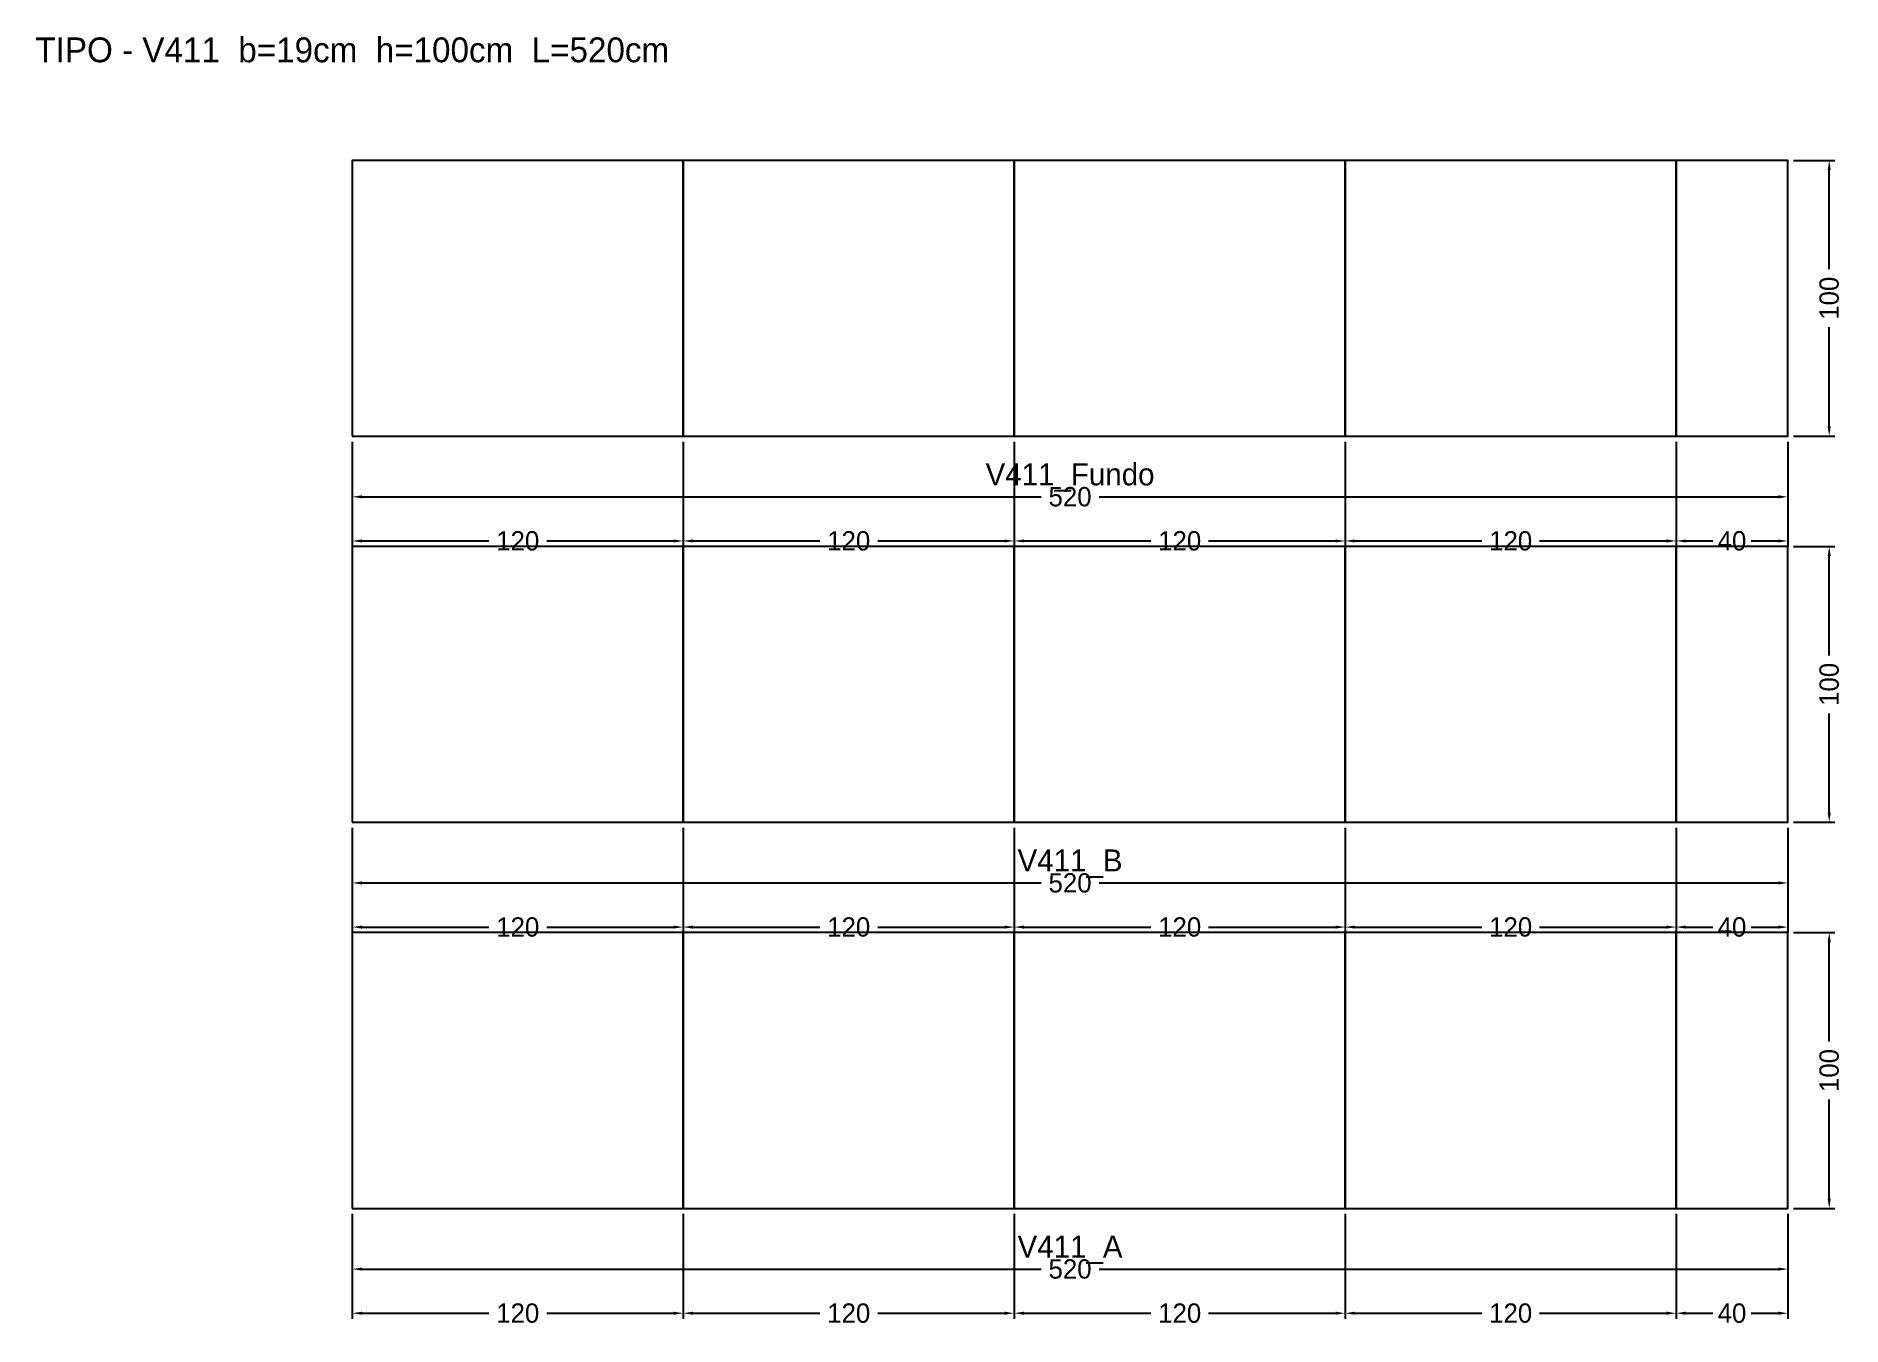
# Model space of a CAD drawing. Header units: metres. Extents: x -115 to 540, y -43 to 425.
import ezdxf

# ---------------------------------------------------------------- set-up
doc = ezdxf.new("R2010")
doc.units = ezdxf.units.M
for name, color, linetype in [('COTA', 3, 'Continuous'), ('NOMENCLATURA', 2, 'Continuous'), ('Paineis', 7, 'Continuous'), ('Texto Secao', 2, 'Continuous')]:
    doc.layers.add(name, color=color, linetype=linetype)
doc.dimstyles.new('COTA_VIG', dxfattribs={"dimtxt": 7, "dimasz": 3.5, "dimexe": 2, "dimexo": 2, "dimgap": 1.5, "dimtad": 1, "dimdec": 1, "dimcen": 2.5, "dimclrd": 3, "dimclre": 3, "dimclrt": 3, "dimazin": 3, "dimtfac": 1, "dimtmove": 0, "dimatfit": 3})

# ---------------------------------------------------------------- blocks, each defined once
blk = doc.blocks.new('_CLOSEDFILLED')
at = {"color": 0, "linetype": 'BYBLOCK'}
blk.add_solid([(-1, 0.16), (0, 0), (-1, -0.16)], dxfattribs=at)
blk = doc.blocks.new('*D1')
at = {"color": 3}
for p, q in [((0, -2), (0, -24)), ((520.5, -2), (520.5, -24)), ((3.5, -22), (249.75, -22)), ((270.75, -22), (517, -22))]:
    blk.add_line(p, q, dxfattribs=at)
at = {"layer": 'Defpoints'}
for p in [(0, 0), (520.5, 0), (0, -22)]:
    blk.add_point(p, dxfattribs=at)
at = {"layer": 'COTA', "color": 3, "xscale": 3.5, "yscale": 3.5, "rotation": 180}
blk.add_blockref('_CLOSEDFILLED', (0, -22), dxfattribs=at)
at = {"layer": 'COTA', "color": 3, "xscale": 3.5, "yscale": 3.5}
blk.add_blockref('_CLOSEDFILLED', (520.5, -22), dxfattribs=at)
at = {"layer": 'COTA', "color": 3, "insert": (260.25, -22), "char_height": 7, "attachment_point": 5}
blk.add_mtext('520', dxfattribs=at)
blk = doc.blocks.new('*D2')
at = {"color": 3}
for p, q in [((0, -2), (0, -40)), ((120, -2), (120, -40)), ((3.5, -38), (49.5, -38)), ((70.5, -38), (116.5, -38))]:
    blk.add_line(p, q, dxfattribs=at)
at = {"layer": 'Defpoints'}
for p in [(0, 0), (120, 0), (0, -38)]:
    blk.add_point(p, dxfattribs=at)
at = {"layer": 'COTA', "color": 3, "xscale": 3.5, "yscale": 3.5, "rotation": 180}
blk.add_blockref('_CLOSEDFILLED', (0, -38), dxfattribs=at)
at = {"layer": 'COTA', "color": 3, "xscale": 3.5, "yscale": 3.5}
blk.add_blockref('_CLOSEDFILLED', (120, -38), dxfattribs=at)
at = {"layer": 'COTA', "color": 3, "insert": (60, -38), "char_height": 7, "attachment_point": 5}
blk.add_mtext('120', dxfattribs=at)
blk = doc.blocks.new('*D3')
at = {"color": 3}
for p, q in [((120, -2), (120, -40)), ((240, -2), (240, -40)), ((123.5, -38), (169.5, -38)), ((190.5, -38), (236.5, -38))]:
    blk.add_line(p, q, dxfattribs=at)
at = {"layer": 'Defpoints'}
for p in [(120, 0), (240, 0), (120, -38)]:
    blk.add_point(p, dxfattribs=at)
at = {"layer": 'COTA', "color": 3, "xscale": 3.5, "yscale": 3.5, "rotation": 180}
blk.add_blockref('_CLOSEDFILLED', (120, -38), dxfattribs=at)
at = {"layer": 'COTA', "color": 3, "xscale": 3.5, "yscale": 3.5}
blk.add_blockref('_CLOSEDFILLED', (240, -38), dxfattribs=at)
at = {"layer": 'COTA', "color": 3, "insert": (180, -38), "char_height": 7, "attachment_point": 5}
blk.add_mtext('120', dxfattribs=at)
blk = doc.blocks.new('*D4')
at = {"color": 3}
for p, q in [((240, -2), (240, -40)), ((360, -2), (360, -40)), ((243.5, -38), (289.5, -38)), ((310.5, -38), (356.5, -38))]:
    blk.add_line(p, q, dxfattribs=at)
at = {"layer": 'Defpoints'}
for p in [(240, 0), (360, 0), (240, -38)]:
    blk.add_point(p, dxfattribs=at)
at = {"layer": 'COTA', "color": 3, "xscale": 3.5, "yscale": 3.5, "rotation": 180}
blk.add_blockref('_CLOSEDFILLED', (240, -38), dxfattribs=at)
at = {"layer": 'COTA', "color": 3, "xscale": 3.5, "yscale": 3.5}
blk.add_blockref('_CLOSEDFILLED', (360, -38), dxfattribs=at)
at = {"layer": 'COTA', "color": 3, "insert": (300, -38), "char_height": 7, "attachment_point": 5}
blk.add_mtext('120', dxfattribs=at)
blk = doc.blocks.new('*D5')
at = {"color": 3}
for p, q in [((360, -2), (360, -40)), ((480, -2), (480, -40)), ((363.5, -38), (409.5, -38)), ((430.5, -38), (476.5, -38))]:
    blk.add_line(p, q, dxfattribs=at)
at = {"layer": 'Defpoints'}
for p in [(360, 0), (480, 0), (360, -38)]:
    blk.add_point(p, dxfattribs=at)
at = {"layer": 'COTA', "color": 3, "xscale": 3.5, "yscale": 3.5, "rotation": 180}
blk.add_blockref('_CLOSEDFILLED', (360, -38), dxfattribs=at)
at = {"layer": 'COTA', "color": 3, "xscale": 3.5, "yscale": 3.5}
blk.add_blockref('_CLOSEDFILLED', (480, -38), dxfattribs=at)
at = {"layer": 'COTA', "color": 3, "insert": (420, -38), "char_height": 7, "attachment_point": 5}
blk.add_mtext('120', dxfattribs=at)
blk = doc.blocks.new('*D6')
at = {"color": 3}
for p, q in [((480, -2), (480, -40)), ((520.5, -2), (520.5, -40)), ((483.5, -38), (493.25, -38)), ((507.25, -38), (517, -38))]:
    blk.add_line(p, q, dxfattribs=at)
at = {"layer": 'Defpoints'}
for p in [(480, 0), (520.5, 0), (480, -38)]:
    blk.add_point(p, dxfattribs=at)
at = {"layer": 'COTA', "color": 3, "xscale": 3.5, "yscale": 3.5, "rotation": 180}
blk.add_blockref('_CLOSEDFILLED', (480, -38), dxfattribs=at)
at = {"layer": 'COTA', "color": 3, "xscale": 3.5, "yscale": 3.5}
blk.add_blockref('_CLOSEDFILLED', (520.5, -38), dxfattribs=at)
at = {"layer": 'COTA', "color": 3, "insert": (500.25, -38), "char_height": 7, "attachment_point": 5}
blk.add_mtext('40', dxfattribs=at)
blk = doc.blocks.new('*D7')
at = {"color": 3}
for p, q in [((522.5, 100), (537.5, 100)), ((535.5, 60.5), (535.5, 96.5)), ((535.5, 3.5), (535.5, 39.5)), ((522.5, 0), (537.5, 0))]:
    blk.add_line(p, q, dxfattribs=at)
at = {"layer": 'Defpoints'}
for p in [(520.5, 100), (520.5, 0), (535.5, 0)]:
    blk.add_point(p, dxfattribs=at)
at = {"layer": 'COTA', "color": 3, "xscale": 3.5, "yscale": 3.5}
for p, rotation in [((535.5, 100), 90), ((535.5, 0), 270)]:
    blk.add_blockref('_CLOSEDFILLED', p, dxfattribs=dict(at, rotation=rotation))
at = {"layer": 'COTA', "color": 3, "insert": (535.5, 50), "char_height": 7, "attachment_point": 5, "rotation": 90}
blk.add_mtext('100', dxfattribs=at)
blk = doc.blocks.new('*D8')
at = {"color": 3}
for p, q in [((0, 138), (0, 116)), ((520.5, 138), (520.5, 116)), ((3.5, 118), (249.75, 118)), ((270.75, 118), (517, 118))]:
    blk.add_line(p, q, dxfattribs=at)
at = {"layer": 'Defpoints'}
for p in [(0, 140), (520.5, 140), (0, 118)]:
    blk.add_point(p, dxfattribs=at)
at = {"layer": 'COTA', "color": 3, "xscale": 3.5, "yscale": 3.5, "rotation": 180}
blk.add_blockref('_CLOSEDFILLED', (0, 118), dxfattribs=at)
at = {"layer": 'COTA', "color": 3, "xscale": 3.5, "yscale": 3.5}
blk.add_blockref('_CLOSEDFILLED', (520.5, 118), dxfattribs=at)
at = {"layer": 'COTA', "color": 3, "insert": (260.25, 118), "char_height": 7, "attachment_point": 5}
blk.add_mtext('520', dxfattribs=at)
blk = doc.blocks.new('*D9')
at = {"color": 3}
for p, q in [((0, 138), (0, 100)), ((120, 138), (120, 100)), ((3.5, 102), (49.5, 102)), ((70.5, 102), (116.5, 102))]:
    blk.add_line(p, q, dxfattribs=at)
at = {"layer": 'Defpoints'}
for p in [(0, 140), (120, 140), (0, 102)]:
    blk.add_point(p, dxfattribs=at)
at = {"layer": 'COTA', "color": 3, "xscale": 3.5, "yscale": 3.5, "rotation": 180}
blk.add_blockref('_CLOSEDFILLED', (0, 102), dxfattribs=at)
at = {"layer": 'COTA', "color": 3, "xscale": 3.5, "yscale": 3.5}
blk.add_blockref('_CLOSEDFILLED', (120, 102), dxfattribs=at)
at = {"layer": 'COTA', "color": 3, "insert": (60, 102), "char_height": 7, "attachment_point": 5}
blk.add_mtext('120', dxfattribs=at)
blk = doc.blocks.new('*D10')
at = {"color": 3}
for p, q in [((120, 138), (120, 100)), ((240, 138), (240, 100)), ((123.5, 102), (169.5, 102)), ((190.5, 102), (236.5, 102))]:
    blk.add_line(p, q, dxfattribs=at)
at = {"layer": 'Defpoints'}
for p in [(120, 140), (240, 140), (120, 102)]:
    blk.add_point(p, dxfattribs=at)
at = {"layer": 'COTA', "color": 3, "xscale": 3.5, "yscale": 3.5, "rotation": 180}
blk.add_blockref('_CLOSEDFILLED', (120, 102), dxfattribs=at)
at = {"layer": 'COTA', "color": 3, "xscale": 3.5, "yscale": 3.5}
blk.add_blockref('_CLOSEDFILLED', (240, 102), dxfattribs=at)
at = {"layer": 'COTA', "color": 3, "insert": (180, 102), "char_height": 7, "attachment_point": 5}
blk.add_mtext('120', dxfattribs=at)
blk = doc.blocks.new('*D11')
at = {"color": 3}
for p, q in [((240, 138), (240, 100)), ((360, 138), (360, 100)), ((243.5, 102), (289.5, 102)), ((310.5, 102), (356.5, 102))]:
    blk.add_line(p, q, dxfattribs=at)
at = {"layer": 'Defpoints'}
for p in [(240, 140), (360, 140), (240, 102)]:
    blk.add_point(p, dxfattribs=at)
at = {"layer": 'COTA', "color": 3, "xscale": 3.5, "yscale": 3.5, "rotation": 180}
blk.add_blockref('_CLOSEDFILLED', (240, 102), dxfattribs=at)
at = {"layer": 'COTA', "color": 3, "xscale": 3.5, "yscale": 3.5}
blk.add_blockref('_CLOSEDFILLED', (360, 102), dxfattribs=at)
at = {"layer": 'COTA', "color": 3, "insert": (300, 102), "char_height": 7, "attachment_point": 5}
blk.add_mtext('120', dxfattribs=at)
blk = doc.blocks.new('*D12')
at = {"color": 3}
for p, q in [((360, 138), (360, 100)), ((480, 138), (480, 100)), ((363.5, 102), (409.5, 102)), ((430.5, 102), (476.5, 102))]:
    blk.add_line(p, q, dxfattribs=at)
at = {"layer": 'Defpoints'}
for p in [(360, 140), (480, 140), (360, 102)]:
    blk.add_point(p, dxfattribs=at)
at = {"layer": 'COTA', "color": 3, "xscale": 3.5, "yscale": 3.5, "rotation": 180}
blk.add_blockref('_CLOSEDFILLED', (360, 102), dxfattribs=at)
at = {"layer": 'COTA', "color": 3, "xscale": 3.5, "yscale": 3.5}
blk.add_blockref('_CLOSEDFILLED', (480, 102), dxfattribs=at)
at = {"layer": 'COTA', "color": 3, "insert": (420, 102), "char_height": 7, "attachment_point": 5}
blk.add_mtext('120', dxfattribs=at)
blk = doc.blocks.new('*D13')
at = {"color": 3}
for p, q in [((480, 138), (480, 100)), ((520.5, 138), (520.5, 100)), ((483.5, 102), (493.25, 102)), ((507.25, 102), (517, 102))]:
    blk.add_line(p, q, dxfattribs=at)
at = {"layer": 'Defpoints'}
for p in [(480, 140), (520.5, 140), (480, 102)]:
    blk.add_point(p, dxfattribs=at)
at = {"layer": 'COTA', "color": 3, "xscale": 3.5, "yscale": 3.5, "rotation": 180}
blk.add_blockref('_CLOSEDFILLED', (480, 102), dxfattribs=at)
at = {"layer": 'COTA', "color": 3, "xscale": 3.5, "yscale": 3.5}
blk.add_blockref('_CLOSEDFILLED', (520.5, 102), dxfattribs=at)
at = {"layer": 'COTA', "color": 3, "insert": (500.25, 102), "char_height": 7, "attachment_point": 5}
blk.add_mtext('40', dxfattribs=at)
blk = doc.blocks.new('*D14')
at = {"color": 3}
for p, q in [((522.5, 240), (537.5, 240)), ((535.5, 200.5), (535.5, 236.5)), ((535.5, 143.5), (535.5, 179.5)), ((522.5, 140), (537.5, 140))]:
    blk.add_line(p, q, dxfattribs=at)
at = {"layer": 'Defpoints'}
for p in [(520.5, 240), (520.5, 140), (535.5, 140)]:
    blk.add_point(p, dxfattribs=at)
at = {"layer": 'COTA', "color": 3, "xscale": 3.5, "yscale": 3.5}
for p, rotation in [((535.5, 240), 90), ((535.5, 140), 270)]:
    blk.add_blockref('_CLOSEDFILLED', p, dxfattribs=dict(at, rotation=rotation))
at = {"layer": 'COTA', "color": 3, "insert": (535.5, 190), "char_height": 7, "attachment_point": 5, "rotation": 90}
blk.add_mtext('100', dxfattribs=at)
blk = doc.blocks.new('*D15')
at = {"color": 3}
for p, q in [((0, 278), (0, 256)), ((520.5, 278), (520.5, 256)), ((3.5, 258), (249.75, 258)), ((270.75, 258), (517, 258))]:
    blk.add_line(p, q, dxfattribs=at)
at = {"layer": 'Defpoints'}
for p in [(0, 280), (520.5, 280), (0, 258)]:
    blk.add_point(p, dxfattribs=at)
at = {"layer": 'COTA', "color": 3, "xscale": 3.5, "yscale": 3.5, "rotation": 180}
blk.add_blockref('_CLOSEDFILLED', (0, 258), dxfattribs=at)
at = {"layer": 'COTA', "color": 3, "xscale": 3.5, "yscale": 3.5}
blk.add_blockref('_CLOSEDFILLED', (520.5, 258), dxfattribs=at)
at = {"layer": 'COTA', "color": 3, "insert": (260.25, 258), "char_height": 7, "attachment_point": 5}
blk.add_mtext('520', dxfattribs=at)
blk = doc.blocks.new('*D16')
at = {"color": 3}
for p, q in [((0, 278), (0, 240)), ((120, 278), (120, 240)), ((3.5, 242), (49.5, 242)), ((70.5, 242), (116.5, 242))]:
    blk.add_line(p, q, dxfattribs=at)
at = {"layer": 'Defpoints'}
for p in [(0, 280), (120, 280), (0, 242)]:
    blk.add_point(p, dxfattribs=at)
at = {"layer": 'COTA', "color": 3, "xscale": 3.5, "yscale": 3.5, "rotation": 180}
blk.add_blockref('_CLOSEDFILLED', (0, 242), dxfattribs=at)
at = {"layer": 'COTA', "color": 3, "xscale": 3.5, "yscale": 3.5}
blk.add_blockref('_CLOSEDFILLED', (120, 242), dxfattribs=at)
at = {"layer": 'COTA', "color": 3, "insert": (60, 242), "char_height": 7, "attachment_point": 5}
blk.add_mtext('120', dxfattribs=at)
blk = doc.blocks.new('*D17')
at = {"color": 3}
for p, q in [((120, 278), (120, 240)), ((240, 278), (240, 240)), ((123.5, 242), (169.5, 242)), ((190.5, 242), (236.5, 242))]:
    blk.add_line(p, q, dxfattribs=at)
at = {"layer": 'Defpoints'}
for p in [(120, 280), (240, 280), (120, 242)]:
    blk.add_point(p, dxfattribs=at)
at = {"layer": 'COTA', "color": 3, "xscale": 3.5, "yscale": 3.5, "rotation": 180}
blk.add_blockref('_CLOSEDFILLED', (120, 242), dxfattribs=at)
at = {"layer": 'COTA', "color": 3, "xscale": 3.5, "yscale": 3.5}
blk.add_blockref('_CLOSEDFILLED', (240, 242), dxfattribs=at)
at = {"layer": 'COTA', "color": 3, "insert": (180, 242), "char_height": 7, "attachment_point": 5}
blk.add_mtext('120', dxfattribs=at)
blk = doc.blocks.new('*D18')
at = {"color": 3}
for p, q in [((240, 278), (240, 240)), ((360, 278), (360, 240)), ((243.5, 242), (289.5, 242)), ((310.5, 242), (356.5, 242))]:
    blk.add_line(p, q, dxfattribs=at)
at = {"layer": 'Defpoints'}
for p in [(240, 280), (360, 280), (240, 242)]:
    blk.add_point(p, dxfattribs=at)
at = {"layer": 'COTA', "color": 3, "xscale": 3.5, "yscale": 3.5, "rotation": 180}
blk.add_blockref('_CLOSEDFILLED', (240, 242), dxfattribs=at)
at = {"layer": 'COTA', "color": 3, "xscale": 3.5, "yscale": 3.5}
blk.add_blockref('_CLOSEDFILLED', (360, 242), dxfattribs=at)
at = {"layer": 'COTA', "color": 3, "insert": (300, 242), "char_height": 7, "attachment_point": 5}
blk.add_mtext('120', dxfattribs=at)
blk = doc.blocks.new('*D19')
at = {"color": 3}
for p, q in [((360, 278), (360, 240)), ((480, 278), (480, 240)), ((363.5, 242), (409.5, 242)), ((430.5, 242), (476.5, 242))]:
    blk.add_line(p, q, dxfattribs=at)
at = {"layer": 'Defpoints'}
for p in [(360, 280), (480, 280), (360, 242)]:
    blk.add_point(p, dxfattribs=at)
at = {"layer": 'COTA', "color": 3, "xscale": 3.5, "yscale": 3.5, "rotation": 180}
blk.add_blockref('_CLOSEDFILLED', (360, 242), dxfattribs=at)
at = {"layer": 'COTA', "color": 3, "xscale": 3.5, "yscale": 3.5}
blk.add_blockref('_CLOSEDFILLED', (480, 242), dxfattribs=at)
at = {"layer": 'COTA', "color": 3, "insert": (420, 242), "char_height": 7, "attachment_point": 5}
blk.add_mtext('120', dxfattribs=at)
blk = doc.blocks.new('*D20')
at = {"color": 3}
for p, q in [((480, 278), (480, 240)), ((520.5, 278), (520.5, 240)), ((483.5, 242), (493.25, 242)), ((507.25, 242), (517, 242))]:
    blk.add_line(p, q, dxfattribs=at)
at = {"layer": 'Defpoints'}
for p in [(480, 280), (520.5, 280), (480, 242)]:
    blk.add_point(p, dxfattribs=at)
at = {"layer": 'COTA', "color": 3, "xscale": 3.5, "yscale": 3.5, "rotation": 180}
blk.add_blockref('_CLOSEDFILLED', (480, 242), dxfattribs=at)
at = {"layer": 'COTA', "color": 3, "xscale": 3.5, "yscale": 3.5}
blk.add_blockref('_CLOSEDFILLED', (520.5, 242), dxfattribs=at)
at = {"layer": 'COTA', "color": 3, "insert": (500.25, 242), "char_height": 7, "attachment_point": 5}
blk.add_mtext('40', dxfattribs=at)
blk = doc.blocks.new('*D21')
at = {"color": 3}
for p, q in [((522.5, 380), (537.5, 380)), ((535.5, 340.5), (535.5, 376.5)), ((535.5, 283.5), (535.5, 319.5)), ((522.5, 280), (537.5, 280))]:
    blk.add_line(p, q, dxfattribs=at)
at = {"layer": 'Defpoints'}
for p in [(520.5, 380), (520.5, 280), (535.5, 280)]:
    blk.add_point(p, dxfattribs=at)
at = {"layer": 'COTA', "color": 3, "xscale": 3.5, "yscale": 3.5}
for p, rotation in [((535.5, 380), 90), ((535.5, 280), 270)]:
    blk.add_blockref('_CLOSEDFILLED', p, dxfattribs=dict(at, rotation=rotation))
at = {"layer": 'COTA', "color": 3, "insert": (535.5, 330), "char_height": 7, "attachment_point": 5, "rotation": 90}
blk.add_mtext('100', dxfattribs=at)

msp = doc.modelspace()

# ---------------------------------------------------------------- linework, layer by layer
at = {"layer": 'Paineis'}
for points in [[(0, 280), (120, 280), (120, 380), (0, 380)], [(120, 280), (240, 280), (240, 380), (120, 380)], [(240, 280), (360, 280), (360, 380), (240, 380)], [(360, 280), (480, 280), (480, 380), (360, 380)], [(480, 280), (520.5, 280), (520.5, 380), (480, 380)], [(0, 140), (120, 140), (120, 240), (0, 240)], [(120, 140), (240, 140), (240, 240), (120, 240)], [(240, 140), (360, 140), (360, 240), (240, 240)], [(360, 140), (480, 140), (480, 240), (360, 240)], [(480, 140), (520.5, 140), (520.5, 240), (480, 240)], [(0, 0), (120, 0), (120, 100), (0, 100)], [(120, 0), (240, 0), (240, 100), (120, 100)], [(240, 0), (360, 0), (360, 100), (240, 100)], [(360, 0), (480, 0), (480, 100), (360, 100)], [(480, 0), (520.5, 0), (520.5, 100), (480, 100)]]:
    msp.add_lwpolyline(points, close=True, dxfattribs=at)

# ---------------------------------------------------------------- texts
at = {"layer": 'NOMENCLATURA', "insert": (0, 420), "char_height": 9, "width": 540.5, "attachment_point": 5}
msp.add_mtext('TIPO - V411  b=19cm  h=100cm  L=520cm', dxfattribs=at)
at = {"layer": 'Texto Secao', "char_height": 8, "width": 540.5, "attachment_point": 5}
for s, insert in [('V411_Fundo', (260.25, 265)), ('V411_B', (260.25, 125)), ('V411_A', (260.25, -15))]:
    msp.add_mtext(s, dxfattribs=dict(at, insert=insert))

# ---------------------------------------------------------------- dimensions: what is measured, and where the dimension line sits
at = {"layer": 'COTA'}
for base, p1, p2, picture, middle in [((535.5, 280), (520.5, 280), (520.5, 380), '*D21', (535.5, 330)), ((535.5, 140), (520.5, 140), (520.5, 240), '*D14', (535.5, 190)), ((535.5, 0), (520.5, 0), (520.5, 100), '*D7', (535.5, 50))]:
    dim = msp.add_linear_dim(base=base, p1=p1, p2=p2, angle=90, dimstyle='COTA_VIG', dxfattribs=at)
    dim.commit()
    dim.dimension.update_dxf_attribs({"geometry": picture, "text_midpoint": middle})
for base, p1, p2, picture, middle in [((0, 258), (0, 280), (520.5, 280), '*D15', (260.25, 258)), ((0, 242), (0, 280), (120, 280), '*D16', (60, 242)), ((120, 242), (120, 280), (240, 280), '*D17', (180, 242)), ((240, 242), (240, 280), (360, 280), '*D18', (300, 242)), ((360, 242), (360, 280), (480, 280), '*D19', (420, 242)), ((480, 242), (480, 280), (520.5, 280), '*D20', (500.25, 242)), ((0, 118), (0, 140), (520.5, 140), '*D8', (260.25, 118)), ((0, 102), (0, 140), (120, 140), '*D9', (60, 102)), ((120, 102), (120, 140), (240, 140), '*D10', (180, 102)), ((240, 102), (240, 140), (360, 140), '*D11', (300, 102)), ((360, 102), (360, 140), (480, 140), '*D12', (420, 102)), ((480, 102), (480, 140), (520.5, 140), '*D13', (500.25, 102)), ((0, -22), (0, 0), (520.5, 0), '*D1', (260.25, -22)), ((0, -38), (0, 0), (120, 0), '*D2', (60, -38)), ((120, -38), (120, 0), (240, 0), '*D3', (180, -38)), ((240, -38), (240, 0), (360, 0), '*D4', (300, -38)), ((360, -38), (360, 0), (480, 0), '*D5', (420, -38)), ((480, -38), (480, 0), (520.5, 0), '*D6', (500.25, -38))]:
    dim = msp.add_linear_dim(base=base, p1=p1, p2=p2, dimstyle='COTA_VIG', dxfattribs=at)
    dim.commit()
    dim.dimension.update_dxf_attribs({"geometry": picture, "text_midpoint": middle})

doc.saveas('drawing.dxf')
